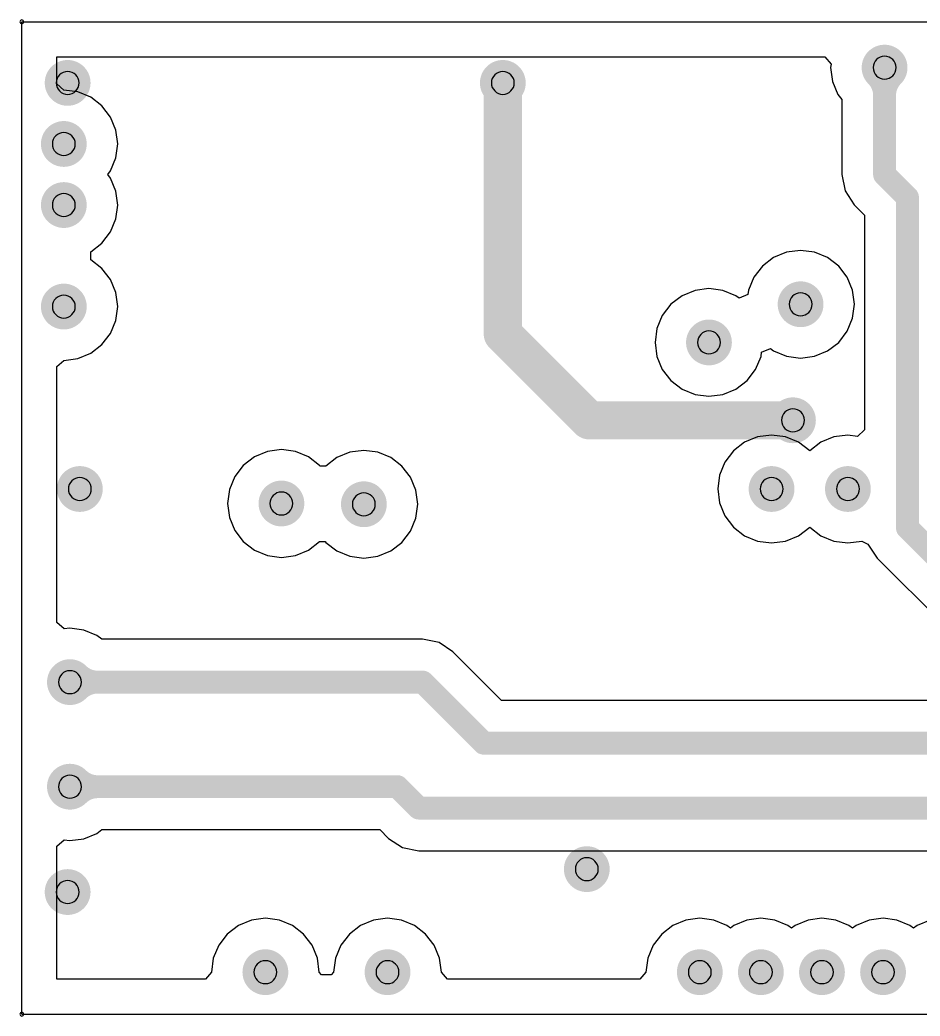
# Model space of a CAD drawing. Header units: inches. Extents: x 32166 to 66782, y 2386 to 7162.
# Drawn here: x 32954.9 to 33131.7, y 3167.3 to 3363 of the extents above; entities that cross this region are included whole.
import ezdxf

# ---------------------------------------------------------------- set-up
doc = ezdxf.new("R2010")
doc.units = ezdxf.units.IN
doc.header["$LTSCALE"] = 0.6431102362
doc.header["$MEASUREMENT"] = 0
for name, color, linetype in [('KEEPOUTLAYER', 6, 'CONTINUOUS'), ('MIDLAYER2', 76, 'CONTINUOUS'), ('MULTILAYER', 9, 'CONTINUOUS')]:
    doc.layers.add(name, color=color, linetype=linetype)

msp = doc.modelspace()

# ---------------------------------------------------------------- linework, layer by layer
at = {"layer": 'KEEPOUTLAYER'}
for p, q in [((32955.2505805763, 3167.669386531246), (32955.2505805763, 3362.669377531243)), ((32955.2505805763, 3362.669377531243), (33358.75057367633, 3362.669377531243)), ((32955.2505805763, 3167.669386531246), (33160.75058867627, 3167.669386531246))]:
    msp.add_line(p, q, dxfattribs=at)
for centre, radius, start, end in [((32955.2505805763, 3362.669377531243), 0.3749801999583724, 0, 180), ((32955.2505805763, 3362.669377531243), 0.3749801999583724, 0, 180), ((32955.2505805763, 3362.669377531243), 0.3749802000675118, 180, 0), ((32955.2505805763, 3362.669377531243), 0.3749802000675118, 180, 0), ((32955.2505805763, 3167.669386531246), 0.3749801999583724, 0, 180), ((32955.2505805763, 3167.669386531246), 0.3749801999583724, 0, 180), ((32955.2505805763, 3167.669386531246), 0.3749802000675118, 180, 0), ((32955.2505805763, 3167.669386531246), 0.3749802000675118, 180, 0)]:
    msp.add_arc(centre, radius, start, end, dxfattribs=at)
at = {"layer": 'MIDLAYER2'}
for p, q in [((32962.13281217621, 3350.459127631251), (32962.13281217621, 3355.787145931243)), ((32962.13281217621, 3355.787145931243), (33112.9938769763, 3355.787145931243)), ((33112.9938769763, 3355.787145931243), (33114.24995777636, 3354.354852631242)), ((33114.24995777636, 3354.354852631242), (33114.1596607762, 3353.66901453124)), ((33114.1596607762, 3353.66901453124), (33114.52054397618, 3350.927986231249)), ((32963.5006021762, 3349.259625331249), (32962.13281217621, 3350.459127631251)), ((33114.52054397618, 3350.927986231249), (33115.57854287625, 3348.373724131246)), ((32966.24159237634, 3348.89874213125), (32963.5006021762, 3349.259625331249)), ((32968.79585447624, 3347.840743231247), (32966.24159237634, 3348.89874213125)), ((32970.98923337625, 3346.157713831248), (32968.79585447624, 3347.840743231247)), ((33115.57854287625, 3348.373724131246), (33116.33863787629, 3347.383162231252)), ((33116.33863787629, 3347.383162231252), (33116.33863787629, 3332.669399431246)), ((32972.67226277626, 3343.964334931245), (32970.98923337625, 3346.157713831248)), ((32973.73026167624, 3341.410072831242), (32972.67226277626, 3343.964334931245)), ((32974.09114487623, 3338.669044531251), (32973.73026167624, 3341.410072831242)), ((32973.73026167624, 3335.928016231248), (32974.09114487623, 3338.669044531251)), ((32972.67226277626, 3333.373754131246), (32973.73026167624, 3335.928016231248)), ((32972.13154757625, 3332.669056531244), (32972.67226277626, 3333.373754131246)), ((32972.67226277626, 3331.964358931253), (32972.13154757625, 3332.669056531244)), ((32973.73026167624, 3329.41009683125), (32972.67226277626, 3331.964358931253)), ((33116.33863787629, 3332.669399431246), (33116.97894647627, 3329.450406631246)), ((32974.09114487623, 3326.669068531248), (32973.73026167624, 3329.41009683125)), ((33116.97894647627, 3329.450406631246), (33118.80233627627, 3326.721494131243)), ((32973.73026167624, 3323.928040231245), (32974.09114487623, 3326.669068531248)), ((33118.80233627627, 3326.721494131243), (33120.83900987633, 3324.684820531251)), ((32972.67226277626, 3321.373778131243), (32973.73026167624, 3323.928040231245)), ((33120.83900987633, 3324.684820531251), (33120.83900987633, 3282.471392131241)), ((32970.98923337625, 3319.18039923124), (32972.67226277626, 3321.373778131243)), ((32968.79589257627, 3317.497369831251), (32970.98923337625, 3319.18039923124)), ((32968.79589257627, 3315.890807131249), (32968.79589257627, 3317.497369831251)), ((33102.95528897622, 3316.341072931247), (33100.7619100763, 3314.658043531248)), ((33105.5095510763, 3317.399071831251), (33102.95528897622, 3316.341072931247)), ((33108.25057937629, 3317.75995503125), (33105.5095510763, 3317.399071831251)), ((33110.99160767628, 3317.399071831251), (33108.25057937629, 3317.75995503125)), ((33113.54586977627, 3316.341072931247), (33110.99160767628, 3317.399071831251)), ((33115.73924867619, 3314.658043531248), (33113.54586977627, 3316.341072931247)), ((32970.98923337625, 3314.20777773125), (32968.79589257627, 3315.890807131249)), ((32972.67226277626, 3312.014398831247), (32970.98923337625, 3314.20777773125)), ((33100.7619100763, 3314.658043531248), (33099.07888067629, 3312.464664631245)), ((33117.4222780762, 3312.464664631245), (33115.73924867619, 3314.658043531248)), ((33099.07888067629, 3312.464664631245), (33098.02088177622, 3309.910402531243)), ((33118.48027697627, 3309.910402531243), (33117.4222780762, 3312.464664631245)), ((32973.73026167624, 3309.460136731244), (32972.67226277626, 3312.014398831247)), ((33090.25057727627, 3310.259970031244), (33087.50954897628, 3309.899086831245)), ((33092.99160557627, 3309.899086831245), (33090.25057727627, 3310.259970031244)), ((32974.09114487623, 3306.719108431242), (32973.73026167624, 3309.460136731244)), ((33084.9552868762, 3308.841087931252), (33082.76190797629, 3307.158058531242)), ((33087.50954897628, 3309.899086831245), (33084.9552868762, 3308.841087931252)), ((33095.54586767626, 3308.841087931252), (33092.99160557627, 3309.899086831245)), ((33096.15455327625, 3308.374020031248), (33095.54586767626, 3308.841087931252)), ((33097.91458277628, 3309.103025431252), (33096.15455327625, 3308.374020031248)), ((33098.02088177622, 3309.910402531243), (33097.91458277628, 3309.103025431252)), ((33118.84116017634, 3307.169374231251), (33118.48027697627, 3309.910402531243)), ((32973.73026167624, 3303.97808013125), (32974.09114487623, 3306.719108431242)), ((33082.76190797629, 3307.158058531242), (33081.07887857628, 3304.964679631239)), ((33118.48027697627, 3304.428345931237), (33118.84116017634, 3307.169374231251)), ((33081.07887857628, 3304.964679631239), (33080.0208796763, 3302.410417531248)), ((33117.4222780762, 3301.874083831246), (33118.48027697627, 3304.428345931237)), ((32972.67226277626, 3301.423818031248), (32973.73026167624, 3303.97808013125)), ((33080.0208796763, 3302.410417531248), (33079.65999647631, 3299.669389231245)), ((32970.98923337625, 3299.230439131245), (32972.67226277626, 3301.423818031248)), ((33115.73924867619, 3299.680704931243), (33117.4222780762, 3301.874083831246)), ((32968.79585447624, 3297.547409731245), (32970.98923337625, 3299.230439131245)), ((33079.65999647631, 3299.669389231245), (33080.0208796763, 3296.928360931242)), ((33100.5865738762, 3297.735738031244), (33102.34660337632, 3298.464743431248)), ((33102.34660337632, 3298.464743431248), (33102.95528897622, 3297.997675531244)), ((33113.54586977627, 3297.997675531244), (33115.73924867619, 3299.680704931243)), ((32963.5006021762, 3296.128527631243), (32966.24159237634, 3296.489410831253)), ((32966.24159237634, 3296.489410831253), (32968.79585447624, 3297.547409731245)), ((33080.0208796763, 3296.928360931242), (33081.07887857628, 3294.374098831251)), ((33099.42227597618, 3294.374098831251), (33100.48027487625, 3296.928360931242)), ((33100.48027487625, 3296.928360931242), (33100.5865738762, 3297.735738031244)), ((33102.95528897622, 3297.997675531244), (33105.5095510763, 3296.93967663124)), ((33105.5095510763, 3296.93967663124), (33108.25057937629, 3296.578793431252)), ((33108.25057937629, 3296.578793431252), (33110.99160767628, 3296.93967663124)), ((33110.99160767628, 3296.93967663124), (33113.54586977627, 3297.997675531244)), ((32962.13281217621, 3294.929025331252), (32963.5006021762, 3296.128527631243)), ((32962.13281217621, 3244.616413231246), (32962.13281217621, 3294.929025331252)), ((33081.07887857628, 3294.374098831251), (33082.76190797629, 3292.180719931248)), ((33097.73924657617, 3292.180719931248), (33099.42227597618, 3294.374098831251)), ((33082.76190797629, 3292.180719931248), (33084.9552868762, 3290.497690531238)), ((33095.54586767626, 3290.497690531238), (33097.73924657617, 3292.180719931248)), ((33084.9552868762, 3290.497690531238), (33087.50954897628, 3289.439691631245)), ((33087.50954897628, 3289.439691631245), (33090.25057727627, 3289.078808431246)), ((33090.25057727627, 3289.078808431246), (33092.99160557627, 3289.439691631245)), ((33092.99160557627, 3289.439691631245), (33095.54586767626, 3290.497690531238)), ((33099.80925767626, 3281.09887773125), (33097.25499557627, 3280.040878831247)), ((33102.55028597634, 3281.45976093125), (33099.80925767626, 3281.09887773125)), ((33105.29131427625, 3281.09887773125), (33102.55028597634, 3281.45976093125)), ((33107.84557637624, 3280.040878831247), (33105.29131427625, 3281.09887773125)), ((33114.8092276763, 3281.09887773125), (33112.25496557631, 3280.040878831247)), ((33117.55025597629, 3281.45976093125), (33114.8092276763, 3281.09887773125)), ((33119.4067165763, 3281.215349431246), (33117.55025597629, 3281.45976093125)), ((33120.83900987633, 3282.471392131241), (33119.4067165763, 3281.215349431246)), ((33097.25499557627, 3280.040878831247), (33095.06161667618, 3278.357849431248)), ((33110.03891717621, 3278.357849431248), (33107.84557637624, 3280.040878831247)), ((33112.25496557631, 3280.040878831247), (33110.06162477624, 3278.357849431248)), ((33000.95530247632, 3277.191075031244), (32998.76192357623, 3275.508045631244)), ((33003.50956457623, 3278.249073931247), (33000.95530247632, 3277.191075031244)), ((33006.25059287622, 3278.609957131246), (33003.50956457623, 3278.249073931247)), ((33008.9916211763, 3278.249073931247), (33006.25059287622, 3278.609957131246)), ((33011.54588327629, 3277.191075031244), (33008.9916211763, 3278.249073931247)), ((33013.73926217629, 3275.508045631244), (33011.54588327629, 3277.191075031244)), ((33017.15515577632, 3277.040884831249), (33014.96181497626, 3275.35785543125)), ((33019.70941787623, 3278.098883731252), (33017.15515577632, 3277.040884831249)), ((33022.45044617622, 3278.459766931241), (33019.70941787623, 3278.098883731252)), ((33025.1914744763, 3278.098883731252), (33022.45044617622, 3278.459766931241)), ((33027.74573657629, 3277.040884831249), (33025.1914744763, 3278.098883731252)), ((33029.93911547629, 3275.35785543125), (33027.74573657629, 3277.040884831249)), ((33095.06161667618, 3278.357849431248), (33093.37858727617, 3276.164470531245)), ((33110.06162477624, 3278.357849431248), (33110.03891717621, 3278.357849431248)), ((32998.76192357623, 3275.508045631244), (32997.07889417622, 3273.314666731252)), ((33013.85447657629, 3275.35785543125), (33013.73926217629, 3275.508045631244)), ((33014.96181497626, 3275.35785543125), (33013.85447657629, 3275.35785543125)), ((33031.62214487622, 3273.164476531247), (33029.93911547629, 3275.35785543125)), ((33093.37858727617, 3276.164470531245), (33092.32058837628, 3273.610208431253)), ((32997.07889417622, 3273.314666731252), (32996.02089527624, 3270.76040463125)), ((33032.68014377628, 3270.610214431255), (33031.62214487622, 3273.164476531247)), ((33092.32058837628, 3273.610208431253), (33091.9597051762, 3270.86918013124)), ((32996.02089527624, 3270.76040463125), (32995.66001207625, 3268.019376331247)), ((33033.04102697627, 3267.869186131242), (33032.68014377628, 3270.610214431255)), ((33091.9597051762, 3270.86918013124), (33092.32058837628, 3268.128151831248)), ((32995.66001207625, 3268.019376331247), (32996.02089527624, 3265.278348031245)), ((33032.68014377628, 3265.12815783125), (33033.04102697627, 3267.869186131242)), ((33092.32058837628, 3268.128151831248), (33093.37858727617, 3265.573889731246)), ((32996.02089527624, 3265.278348031245), (32997.07889417622, 3262.724085931242)), ((33031.62214487622, 3262.573895731248), (33032.68014377628, 3265.12815783125)), ((33093.37858727617, 3265.573889731246), (33095.06161667618, 3263.380510831243)), ((33095.06161667618, 3263.380510831243), (33097.25499557627, 3261.697481431243)), ((33107.84557637624, 3261.697481431243), (33110.03891717621, 3263.380510831243)), ((33110.03891717621, 3263.380510831243), (33110.06162477624, 3263.380510831243)), ((33110.06162477624, 3263.380510831243), (33112.25496557631, 3261.697481431243)), ((32997.07889417622, 3262.724085931242), (32998.76192357623, 3260.53070703125)), ((33029.93911547629, 3260.380516831245), (33031.62214487622, 3262.573895731248)), ((33097.25499557627, 3261.697481431243), (33099.80925767626, 3260.63948253124)), ((33105.29131427625, 3260.63948253124), (33107.84557637624, 3261.697481431243)), ((33112.25496557631, 3261.697481431243), (33114.8092276763, 3260.63948253124)), ((32998.76192357623, 3260.53070703125), (33000.95530247632, 3258.847677631251)), ((33011.54588327629, 3258.847677631251), (33013.73922407626, 3260.53070703125)), ((33013.73922407626, 3260.53070703125), (33014.84656247633, 3260.53070703125)), ((33014.84656247633, 3260.53070703125), (33014.96177687632, 3260.380516831245)), ((33014.96177687632, 3260.380516831245), (33017.15515577632, 3258.697487431245)), ((33027.74573657629, 3258.697487431245), (33029.93911547629, 3260.380516831245)), ((33099.80925767626, 3260.63948253124), (33102.55028597634, 3260.278599331252)), ((33102.55028597634, 3260.278599331252), (33105.29131427625, 3260.63948253124)), ((33114.8092276763, 3260.63948253124), (33117.55025597629, 3260.278599331252)), ((33117.55025597629, 3260.278599331252), (33120.29124617625, 3260.63948253124)), ((33120.29124617625, 3260.63948253124), (33121.47840407624, 3260.00492703125)), ((33121.47840407624, 3260.00492703125), (33121.4793184763, 3260.000355031241)), ((33121.4793184763, 3260.000355031241), (33123.30270827622, 3257.27144253125)), ((33000.95530247632, 3258.847677631251), (33003.50956457623, 3257.789678731247)), ((33003.50956457623, 3257.789678731247), (33006.25059287622, 3257.428795531248)), ((33006.25059287622, 3257.428795531248), (33008.9916211763, 3257.789678731247)), ((33008.9916211763, 3257.789678731247), (33011.54588327629, 3258.847677631251)), ((33017.15515577632, 3258.697487431245), (33019.70941787623, 3257.639488531253)), ((33019.70941787623, 3257.639488531253), (33022.45044617622, 3257.278605331243)), ((33022.45044617622, 3257.278605331243), (33025.1914744763, 3257.639488531253)), ((33025.1914744763, 3257.639488531253), (33027.74573657629, 3258.697487431245)), ((33123.30270827622, 3257.27144253125), (33144.69368657626, 3235.880464231241)), ((32963.56510547632, 3243.360332431244), (32962.13281217621, 3244.616413231246)), ((32964.70056167631, 3243.509836831256), (32963.56510547632, 3243.360332431244)), ((32967.44158997622, 3243.148953631246), (32964.70056167631, 3243.509836831256)), ((32969.9958520763, 3242.090954731242), (32967.44158997622, 3243.148953631246)), ((32970.98641397626, 3241.330859731241), (32969.9958520763, 3242.090954731242)), ((33034.00072787629, 3241.330859731241), (32970.98641397626, 3241.330859731241)), ((33037.21972067633, 3240.690551131242), (33034.00072787629, 3241.330859731241)), ((33039.94863317618, 3238.867161331249), (33037.21972067633, 3240.690551131242)), ((33049.48479647628, 3229.330998031246), (33039.94863317618, 3238.867161331249)), ((33176.50059527632, 3229.330998031246), (33049.48479647628, 3229.330998031246)), ((32967.44158997622, 3202.139599531247), (32969.9958520763, 3203.19759843125)), ((32969.9958520763, 3203.19759843125), (32970.98641397626, 3203.957693431252)), ((32970.98641397626, 3203.957693431252), (33025.56645467623, 3203.957693431252)), ((33025.56645467623, 3203.957693431252), (33027.30263357635, 3202.221514531246)), ((32962.13281217621, 3200.672139931246), (32963.56510547632, 3201.928220731248)), ((32962.13281217621, 3174.551618131247), (32962.13281217621, 3200.672139931246)), ((32963.56510547632, 3201.928220731248), (32964.70056167631, 3201.778716331248)), ((32964.70056167631, 3201.778716331248), (32967.44158997622, 3202.139599531247)), ((33027.30263357635, 3202.221514531246), (33030.0315460762, 3200.398124731253)), ((33030.0315460762, 3200.398124731253), (33033.25053887624, 3199.757816131243)), ((33033.25053887624, 3199.757816131243), (33163.26633167624, 3199.757816131243)), ((32997.80519447623, 3185.091068731248), (32995.61181557632, 3183.408039331249)), ((33000.35945657631, 3186.149067631241), (32997.80519447623, 3185.091068731248)), ((33003.1004848763, 3186.509950831251), (33000.35945657631, 3186.149067631241)), ((33005.8415131763, 3186.149067631241), (33003.1004848763, 3186.509950831251)), ((33008.39577527629, 3185.091068731248), (33005.8415131763, 3186.149067631241)), ((33010.5891541762, 3183.408039331249), (33008.39577527629, 3185.091068731248)), ((33021.8051464763, 3185.091068731248), (33019.61176757621, 3183.408039331249)), ((33024.3594085763, 3186.149067631241), (33021.8051464763, 3185.091068731248)), ((33027.1004368762, 3186.509950831251), (33024.3594085763, 3186.149067631241)), ((33029.84146517628, 3186.149067631241), (33027.1004368762, 3186.509950831251)), ((33032.39572727627, 3185.091068731248), (33029.84146517628, 3186.149067631241)), ((33034.58910617627, 3183.408039331249), (33032.39572727627, 3185.091068731248)), ((33083.15502377637, 3185.091068731248), (33080.96164487628, 3183.408039331249)), ((33085.70928587627, 3186.149067631241), (33083.15502377637, 3185.091068731248)), ((33088.45031417626, 3186.509950831251), (33085.70928587627, 3186.149067631241)), ((33091.19134247634, 3186.149067631241), (33088.45031417626, 3186.509950831251)), ((33093.74560457624, 3185.091068731248), (33091.19134247634, 3186.149067631241)), ((33094.45030217626, 3184.550353531247), (33093.74560457624, 3185.091068731248)), ((33095.15499977627, 3185.091068731248), (33094.45030217626, 3184.550353531247)), ((33097.70926187626, 3186.149067631241), (33095.15499977627, 3185.091068731248)), ((33100.45029017634, 3186.509950831251), (33097.70926187626, 3186.149067631241)), ((33103.19131847625, 3186.149067631241), (33100.45029017634, 3186.509950831251)), ((33105.74558057624, 3185.091068731248), (33103.19131847625, 3186.149067631241)), ((33106.45027817625, 3184.550353531247), (33105.74558057624, 3185.091068731248)), ((33107.15497577626, 3185.091068731248), (33106.45027817625, 3184.550353531247)), ((33109.70923787634, 3186.149067631241), (33107.15497577626, 3185.091068731248)), ((33112.45026617633, 3186.509950831251), (33109.70923787634, 3186.149067631241)), ((33115.19129447624, 3186.149067631241), (33112.45026617633, 3186.509950831251)), ((33117.74555657632, 3185.091068731248), (33115.19129447624, 3186.149067631241)), ((33118.45025417624, 3184.550353531247), (33117.74555657632, 3185.091068731248)), ((33119.15495177625, 3185.091068731248), (33118.45025417624, 3184.550353531247)), ((33121.70921387625, 3186.149067631241), (33119.15495177625, 3185.091068731248)), ((33124.45024217624, 3186.509950831251), (33121.70921387625, 3186.149067631241)), ((33127.19127047623, 3186.149067631241), (33124.45024217624, 3186.509950831251)), ((33129.74553257631, 3185.091068731248), (33127.19127047623, 3186.149067631241)), ((33130.45023017632, 3184.550353531247), (33129.74553257631, 3185.091068731248)), ((33131.15492777633, 3185.091068731248), (33130.45023017632, 3184.550353531247)), ((33133.70918987624, 3186.149067631241), (33131.15492777633, 3185.091068731248)), ((32995.61181557632, 3183.408039331249), (32993.92878617631, 3181.214660431246)), ((33012.27218357621, 3181.214660431246), (33010.5891541762, 3183.408039331249)), ((33019.61176757621, 3183.408039331249), (33017.9287381762, 3181.214660431246)), ((33036.27213557628, 3181.214660431246), (33034.58910617627, 3183.408039331249)), ((33080.96164487628, 3183.408039331249), (33079.27861547627, 3181.214660431246)), ((32993.92878617631, 3181.214660431246), (32992.87078727624, 3178.660398331243)), ((33013.33018247619, 3178.660398331243), (33012.27218357621, 3181.214660431246)), ((33017.9287381762, 3181.214660431246), (33016.87073927631, 3178.660398331243)), ((33037.33013447627, 3178.660398331243), (33036.27213557628, 3181.214660431246)), ((33079.27861547627, 3181.214660431246), (33078.22061657628, 3178.660398331243)), ((32992.87078727624, 3178.660398331243), (32992.50990407625, 3175.919408131247)), ((33013.69106567618, 3175.919408131247), (33013.33018247619, 3178.660398331243)), ((33016.87073927631, 3178.660398331243), (33016.50985607623, 3175.919408131247)), ((33037.69101767625, 3175.919408131247), (33037.33013447627, 3178.660398331243)), ((33078.22061657628, 3178.660398331243), (33077.8597333763, 3175.919408131247)), ((32992.50990407625, 3175.919408131247), (32991.3104017763, 3174.551618131247)), ((33014.14792277625, 3175.398428731251), (33013.69106567618, 3175.919408131247)), ((33016.05299897634, 3175.398428731251), (33014.14792277625, 3175.398428731251)), ((33016.50985607623, 3175.919408131247), (33016.05299897634, 3175.398428731251)), ((33038.89051997629, 3174.551618131247), (33037.69101767625, 3175.919408131247)), ((33077.8597333763, 3175.919408131247), (33076.66023107626, 3174.551618131247)), ((32991.3104017763, 3174.551618131247), (32962.13281217621, 3174.551618131247)), ((33076.66023107626, 3174.551618131247), (33038.89051997629, 3174.551618131247))]:
    msp.add_line(p, q, dxfattribs=at)
for points, const_width in [([(33122.50024607628, 3353.66901453124, 1), (33127.00023707622, 3353.66901453124, 1)], 4.499991), ([(32962.00060517622, 3350.669401531241, 1), (32966.50059617624, 3350.669401531241, 1)], 4.499991), ([(33047.50058657626, 3350.669401531241, 1), (33052.00057757619, 3350.669401531241, 1)], 4.499991), ([(33123.62526287624, 3353.66901453124, 1), (33125.87522027626, 3353.66901453124, 1)], 2.2499955), ([(33047.87560487622, 3350.669401531241, 1), (33051.62555927622, 3350.669401531241, 1)], 3.749992499999999), ([(33122.0342830762, 3352.078034731248, 1), (33124.28424047631, 3352.078034731248, 1)], 2.2499955), ([(33125.21624267627, 3352.078034731248, 1), (33127.4662000763, 3352.078034731248, 1)], 2.2499955), ([(33123.62526287624, 3348.237059431247, 1), (33125.87522027626, 3348.237059431247, 1)], 2.2499955), ([(33123.62526287624, 3348.237059431247, 1), (33125.87522027626, 3348.237059431247, 1)], 2.2499955), ([(32961.25056857621, 3338.669044531251, 1), (32965.75055957631, 3338.669044531251, 1)], 4.499991), ([(33123.62526287624, 3332.669399431246, 1), (33125.87522027626, 3332.669399431246, 1)], 2.2499955), ([(33123.62526287624, 3332.669399431246, 1), (33125.87522027626, 3332.669399431246, 1)], 2.2499955), ([(32961.25056857621, 3326.669068531248, 1), (32965.75055957631, 3326.669068531248, 1)], 4.499991), ([(33128.12563487628, 3328.169027431251, 1), (33130.3755922763, 3328.169027431251, 1)], 2.2499955), ([(33128.12563487628, 3328.169027431251, 1), (33130.3755922763, 3328.169027431251, 1)], 2.2499955), ([(32961.25056857621, 3306.719108431242, 1), (32965.75055957631, 3306.719108431242, 1)], 4.499991), ([(33106.00058387624, 3307.169374231251, 1), (33110.50057487626, 3307.169374231251, 1)], 4.499991), ([(33047.87560487622, 3301.319385931251, 1), (33051.62555927622, 3301.319385931251, 1)], 3.749992499999999), ([(33047.87560487622, 3301.319385931251, 1), (33051.62555927622, 3301.319385931251, 1)], 3.749992499999999), ([(33088.00058177622, 3299.669389231245, 1), (33092.50057277624, 3299.669389231245, 1)], 4.499991), ([(33104.50058687626, 3284.369381731247, 1), (33109.00057787628, 3284.369381731247, 1)], 4.499991), ([(33064.82560907632, 3284.369381731247, 1), (33068.57556347624, 3284.369381731247, 1)], 3.749992499999999), ([(33064.82560907632, 3284.369381731247, 1), (33068.57556347624, 3284.369381731247, 1)], 3.749992499999999), ([(33104.87560517631, 3284.369381731247, 1), (33108.62555957623, 3284.369381731247, 1)], 3.749992499999999), ([(32964.40060037624, 3270.86937063125, 1), (32968.90059137626, 3270.86937063125, 1)], 4.499991), ([(33100.30029047629, 3270.86918013124, 1), (33104.80028147631, 3270.86918013124, 1)], 4.499991), ([(33115.30026047632, 3270.86918013124, 1), (33119.80025147626, 3270.86918013124, 1)], 4.499991), ([(33004.00059737625, 3268.019376331247, 1), (33008.50058837627, 3268.019376331247, 1)], 4.499991), ([(33020.20045067625, 3267.869186131242, 1), (33024.70044167627, 3267.869186131242, 1)], 4.499991), ([(33128.12563487628, 3263.219347831253, 1), (33130.3755922763, 3263.219347831253, 1)], 2.2499955), ([(33128.12563487628, 3263.219347831253, 1), (33130.3755922763, 3263.219347831253, 1)], 2.2499955), ([(32962.45056617626, 3232.919256031246, 1), (32966.95055717628, 3232.919256031246, 1)], 4.499991), ([(32965.16656277625, 3234.510235831249, 1), (32967.41652017636, 3234.510235831249, 1)], 2.2499955), ([(32963.5755829763, 3232.919256031246, 1), (32965.82554037624, 3232.919256031246, 1)], 2.2499955), ([(32969.00753807625, 3232.919256031246, 1), (32971.25749547627, 3232.919256031246, 1)], 2.2499955), ([(32969.00753807625, 3232.919256031246, 1), (32971.25749547627, 3232.919256031246, 1)], 2.2499955), ([(33032.87574917627, 3232.919256031246, 1), (33035.12570657621, 3232.919256031246, 1)], 2.2499955), ([(33032.87574917627, 3232.919256031246, 1), (33035.12570657621, 3232.919256031246, 1)], 2.2499955), ([(32965.16656277625, 3231.328276231254, 1), (32967.41652017636, 3231.328276231254, 1)], 2.2499955), ([(33044.87561087627, 3220.919394331251, 1), (33047.12556827629, 3220.919394331251, 1)], 2.2499955), ([(33044.87561087627, 3220.919394331251, 1), (33047.12556827629, 3220.919394331251, 1)], 2.2499955), ([(32962.45056617626, 3212.369297131247, 1), (32966.95055717628, 3212.369297131247, 1)], 4.499991), ([(32965.16656277625, 3213.96027693125, 1), (32967.41652017636, 3213.96027693125, 1)], 2.2499955), ([(32963.5755829763, 3212.369297131247, 1), (32965.82554037624, 3212.369297131247, 1)], 2.2499955), ([(32969.00753807625, 3212.369297131247, 1), (32971.25749547627, 3212.369297131247, 1)], 2.2499955), ([(32969.00753807625, 3212.369297131247, 1), (32971.25749547627, 3212.369297131247, 1)], 2.2499955), ([(33027.92568287622, 3212.369297131247, 1), (33030.17564027625, 3212.369297131247, 1)], 2.2499955), ([(33027.92568287622, 3212.369297131247, 1), (33030.17564027625, 3212.369297131247, 1)], 2.2499955), ([(32965.16656277625, 3210.778317331244, 1), (32967.41652017636, 3210.778317331244, 1)], 2.2499955), ([(33032.12556017632, 3208.169419831249, 1), (33034.37551757626, 3208.169419831249, 1)], 2.2499955), ([(33032.12556017632, 3208.169419831249, 1), (33034.37551757626, 3208.169419831249, 1)], 2.2499955), ([(33064.0005916763, 3196.169367631244, 1), (33068.50058267632, 3196.169367631244, 1)], 4.499991), ([(32962.00056707628, 3191.669338531241, 1), (32966.50055807622, 3191.669338531241, 1)], 4.499991), ([(33000.85048937625, 3175.919370031241, 1), (33005.35048037627, 3175.919370031241, 1)], 4.499991), ([(33024.85044137623, 3175.919370031241, 1), (33029.35043237634, 3175.919370031241, 1)], 4.499991), ([(33086.20031867621, 3175.919370031241, 1), (33090.70030967623, 3175.919370031241, 1)], 4.499991), ([(33098.2002946762, 3175.919370031241, 1), (33102.70028567631, 3175.919370031241, 1)], 4.499991), ([(33110.20027067628, 3175.919370031241, 1), (33114.7002616763, 3175.919370031241, 1)], 4.499991), ([(33122.20024667627, 3175.919370031241, 1), (33126.70023767629, 3175.919370031241, 1)], 4.499991)]:
    msp.add_lwpolyline(points, format="xyb", close=True, dxfattribs=dict(at, const_width=const_width))
for points, const_width in [([(33124.75024157625, 3332.669399431246), (33124.75024157625, 3353.66901453124)], 4.499991), ([(33049.75058207622, 3301.319385931251), (33049.75058207622, 3350.669401531241)], 7.499984999999999), ([(33124.75024157625, 3332.669399431246), (33129.25061357629, 3328.169027431251)], 4.499991), ([(33129.25061357629, 3263.219347831253), (33129.25061357629, 3328.169027431251)], 4.499991), ([(33049.75058207622, 3301.319385931251), (33066.70058627624, 3284.369381731247)], 7.499984999999999), ([(33066.70058627624, 3284.369381731247), (33106.75058237631, 3284.369381731247)], 7.499984999999999), ([(33129.25061357629, 3263.219347831253), (33150.64159187624, 3241.828369531244)], 4.499991), ([(32964.70056167631, 3232.919256031246), (33034.00072787629, 3232.919256031246)], 4.499991), ([(33034.00072787629, 3232.919256031246), (33046.00058957628, 3220.919394331251)], 4.499991), ([(33046.00058957628, 3220.919394331251), (33176.50059527632, 3220.919394331251)], 4.499991), ([(32964.70056167631, 3212.369297131247), (33029.05066157624, 3212.369297131247)], 4.499991), ([(33029.05066157624, 3212.369297131247), (33033.25053887624, 3208.169419831249)], 4.499991), ([(33033.25053887624, 3208.169419831249), (33166.75053857624, 3208.169419831249)], 4.499991)]:
    msp.add_lwpolyline(points, dxfattribs=dict(at, const_width=const_width))
at = {"layer": 'MIDLAYER2', "const_width": 4.499991}
for points in [[(33123.15926177621, 3352.078034731248, -0.1989123673795613), (33124.75024157625, 3348.237059431247)], [(33124.75024157625, 3348.237059431247, -0.1989123673795613), (33126.3412213762, 3352.078034731248)], [(32970.13251677626, 3232.919256031246, -0.1989123673795613), (32966.29154147617, 3234.510235831249)], [(32966.29154147617, 3231.328276231254, -0.1989123673795613), (32970.13251677626, 3232.919256031246)], [(32970.13251677626, 3212.369297131247, -0.1989123673795613), (32966.29154147617, 3213.96027693125)], [(32966.29154147617, 3210.778317331244, -0.1989123673795613), (32970.13251677626, 3212.369297131247)]]:
    msp.add_lwpolyline(points, format="xyb", dxfattribs=at)
at = {"layer": 'MULTILAYER'}
for centre, radius, start, end in [((33124.75024157625, 3353.66901453124), 2.249995499987563, 0, 180), ((33124.75024157625, 3353.66901453124), 2.249995499987563, 180, 0), ((32964.25060067628, 3350.669401531241), 2.249995499987563, 0, 180), ((33049.75058207622, 3350.669401531241), 2.249995499987563, 0, 180), ((32964.25060067628, 3350.669401531241), 2.249995499987563, 180, 0), ((33049.75058207622, 3350.669401531241), 2.249995499987563, 180, 0), ((32963.50056407626, 3338.669044531251), 2.249995500096702, 0, 180), ((32963.50056407626, 3338.669044531251), 2.249995499987563, 180, 0), ((32963.50056407626, 3326.669068531248), 2.249995500096702, 0, 180), ((32963.50056407626, 3326.669068531248), 2.249995499987563, 180, 0), ((32963.50056407626, 3306.719108431242), 2.249995500096702, 0, 180), ((33108.25057937629, 3307.169374231251), 2.249995499987563, 0, 180), ((32963.50056407626, 3306.719108431242), 2.249995499987563, 180, 0), ((33108.25057937629, 3307.169374231251), 2.249995499987563, 180, 0), ((33090.25057727627, 3299.669389231245), 2.249995499987563, 0, 180), ((33090.25057727627, 3299.669389231245), 2.249995499987563, 180, 0), ((33106.75058237631, 3284.369381731247), 2.249995499987563, 0, 180), ((33106.75058237631, 3284.369381731247), 2.249995500096702, 180, 0), ((32966.65059587629, 3270.86937063125), 2.249995499987563, 0, 180), ((33102.55028597634, 3270.86918013124), 2.249995499987563, 0, 180), ((33117.55025597629, 3270.86918013124), 2.249995499987563, 0, 180), ((32966.65059587629, 3270.86937063125), 2.249995499987563, 180, 0), ((33006.25059287622, 3268.019376331247), 2.249995500096702, 0, 180), ((33022.45044617622, 3267.869186131242), 2.249995499987563, 0, 180), ((33102.55028597634, 3270.86918013124), 2.249995499987563, 180, 0), ((33117.55025597629, 3270.86918013124), 2.249995499987563, 180, 0), ((33006.25059287622, 3268.019376331247), 2.249995499987563, 180, 0), ((33022.45044617622, 3267.869186131242), 2.249995499987563, 180, 0), ((32964.70056167631, 3232.919256031246), 2.249995499987563, 0, 180), ((32964.70056167631, 3232.919256031246), 2.249995499987563, 180, 0), ((32964.70056167631, 3212.369297131247), 2.249995499987563, 0, 180), ((32964.70056167631, 3212.369297131247), 2.249995499987563, 180, 0), ((33066.25058717626, 3196.169367631244), 2.249995499987563, 0, 180), ((33066.25058717626, 3196.169367631244), 2.249995499987563, 180, 0), ((32964.25056257625, 3191.669338531241), 2.249995499987563, 0, 180), ((32964.25056257625, 3191.669338531241), 2.249995499987563, 180, 0), ((33003.1004848763, 3175.919370031241), 2.249995499987563, 0, 180), ((33027.10043687638, 3175.919370031241), 2.249995499987563, 0, 180), ((33088.45031417626, 3175.919370031241), 2.249995499987563, 0, 180), ((33100.45029017617, 3175.919370031241), 2.249995500096702, 0, 180), ((33112.45026617633, 3175.919370031241), 2.249995499987563, 0, 180), ((33124.45024217624, 3175.919370031241), 2.249995499987563, 0, 180), ((33003.1004848763, 3175.919370031241), 2.249995499987563, 180, 0), ((33027.10043687638, 3175.919370031241), 2.249995500096702, 180, 0), ((33088.45031417626, 3175.919370031241), 2.249995499987563, 180, 0), ((33100.45029017617, 3175.919370031241), 2.249995499987563, 180, 0), ((33112.45026617633, 3175.919370031241), 2.249995499987563, 180, 0), ((33124.45024217624, 3175.919370031241), 2.249995499987563, 180, 0)]:
    msp.add_arc(centre, radius, start, end, dxfattribs=at)

doc.saveas('drawing.dxf')
